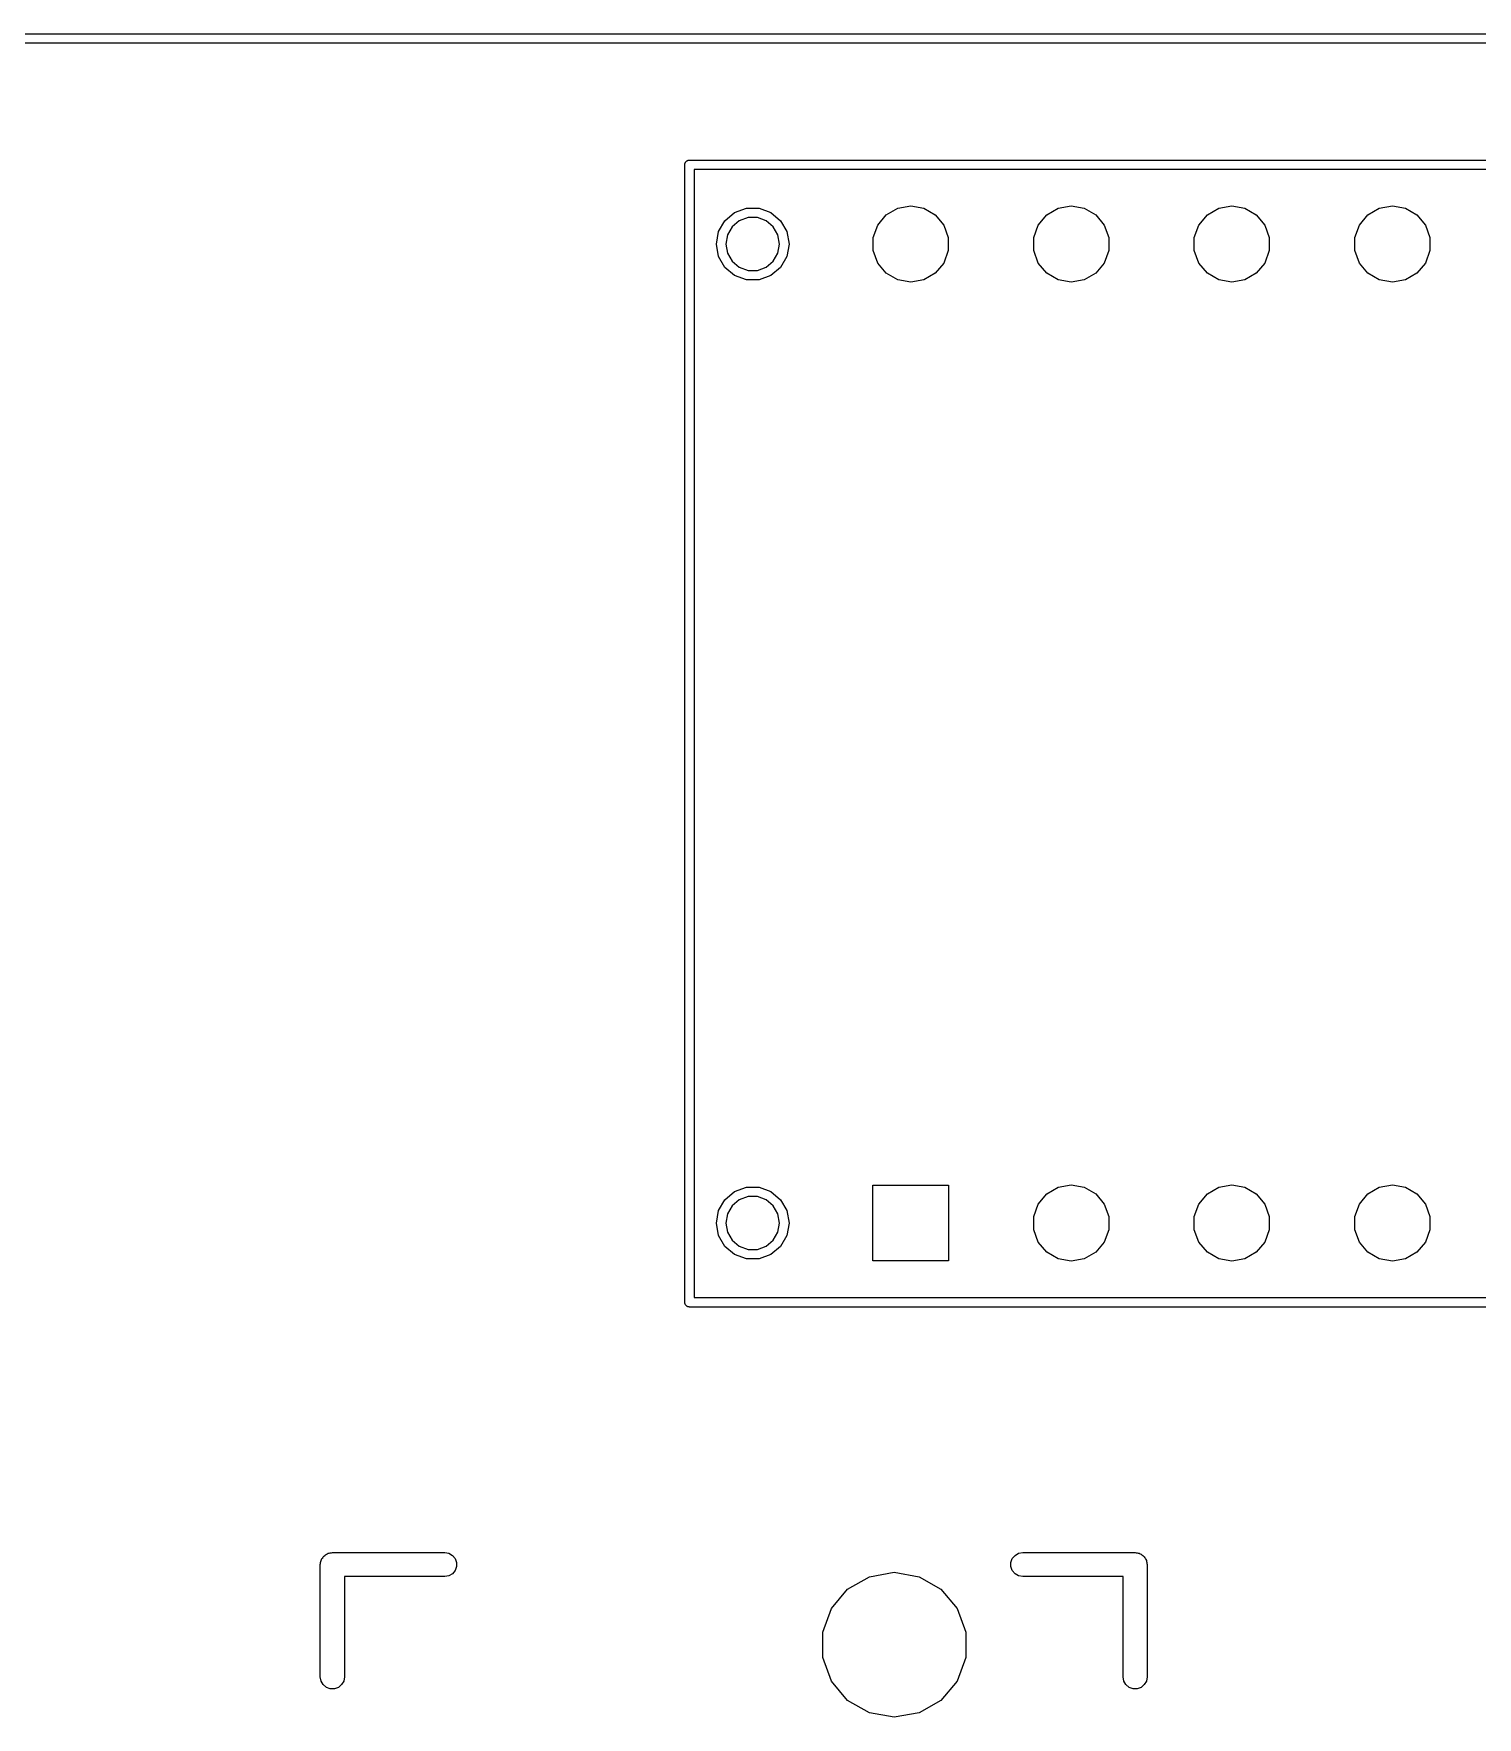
# Model space of a CAD drawing. Header units: millimetres. Extents: x 37 to 156, y -137 to -19.
# Drawn here: x 95.92 to 118.76, y -46.07 to -19.43 of the extents above; entities that cross this region are included whole.
import ezdxf

# ---------------------------------------------------------------- set-up
doc = ezdxf.new("R2010")
doc.units = ezdxf.units.MM
doc.layers.add('BLACK', color=7, linetype='Continuous')

# ---------------------------------------------------------------- blocks, each defined once
blk = doc.blocks.new('hhskb2-F.SilkS')
at = {"layer": 'BLACK'}
for p, q in [((106.225, -21.5), (106.226, -21.4935)), ((106.225, -39.5), (106.225, -21.5)), ((106.226, -21.487), (106.228, -21.4808)), ((106.226, -21.4935), (106.226, -21.487)), ((106.228, -21.4808), (106.23, -21.4743)), ((106.23, -21.4743), (106.233, -21.4687)), ((106.233, -21.4687), (106.235, -21.4625)), ((106.235, -21.4625), (106.239, -21.4575)), ((106.239, -21.4575), (106.243, -21.4518)), ((106.243, -21.4518), (106.248, -21.4476)), ((106.248, -21.4476), (106.252, -21.4425)), ((106.252, -21.4425), (106.257, -21.4393)), ((106.257, -21.4393), (106.262, -21.435)), ((106.262, -21.435), (106.269, -21.4328)), ((106.269, -21.4328), (106.274, -21.4295)), ((106.274, -21.4295), (106.281, -21.4284)), ((106.281, -21.4284), (106.287, -21.4261)), ((106.287, -21.4261), (106.294, -21.4261)), ((106.294, -21.4261), (106.3, -21.425)), ((106.3, -21.425), (154.3, -21.425)), ((106.375, -21.575), (106.375, -39.425)), ((154.225, -21.575), (106.375, -21.575)), ((106.86, -22.3844), (107.012, -22.256)), ((107.012, -22.256), (107.2, -22.1877)), ((107.226, -22.3355), (107.087, -22.3859)), ((107.2, -22.1877), (107.4, -22.1877)), ((107.374, -22.3355), (107.226, -22.3355)), ((107.512, -22.3859), (107.374, -22.3355)), ((107.4, -22.1877), (107.587, -22.256)), ((107.587, -22.256), (107.74, -22.3844)), ((109.278, -22.4529), (109.413, -22.2926)), ((109.413, -22.2926), (109.594, -22.188)), ((109.594, -22.188), (109.8, -22.1517)), ((109.8, -22.1517), (110.006, -22.188)), ((110.006, -22.188), (110.187, -22.2926)), ((110.187, -22.2926), (110.322, -22.4529)), ((111.818, -22.4529), (111.953, -22.2926)), ((111.953, -22.2926), (112.134, -22.188)), ((112.134, -22.188), (112.34, -22.1517)), ((112.34, -22.1517), (112.546, -22.188)), ((112.546, -22.188), (112.727, -22.2926)), ((112.727, -22.2926), (112.862, -22.4529)), ((114.358, -22.4529), (114.493, -22.2926)), ((114.493, -22.2926), (114.674, -22.188)), ((114.674, -22.188), (114.88, -22.1517)), ((114.88, -22.1517), (115.086, -22.188)), ((115.086, -22.188), (115.267, -22.2926)), ((115.267, -22.2926), (115.402, -22.4529)), ((116.898, -22.4529), (117.033, -22.2926)), ((117.033, -22.2926), (117.214, -22.188)), ((117.214, -22.188), (117.42, -22.1517)), ((117.42, -22.1517), (117.626, -22.188)), ((117.626, -22.188), (117.807, -22.2926)), ((117.807, -22.2926), (117.942, -22.4529)), ((106.725, -22.754), (106.76, -22.5573)), ((106.76, -22.5573), (106.86, -22.3844)), ((106.901, -22.6086), (106.875, -22.754)), ((106.974, -22.4808), (106.901, -22.6086)), ((107.087, -22.3859), (106.974, -22.4808)), ((107.626, -22.4808), (107.512, -22.3859)), ((107.699, -22.6086), (107.626, -22.4808)), ((107.725, -22.754), (107.699, -22.6086)), ((107.74, -22.3844), (107.84, -22.5573)), ((107.84, -22.5573), (107.875, -22.754)), ((109.207, -22.6494), (109.278, -22.4529)), ((110.322, -22.4529), (110.393, -22.6494)), ((111.747, -22.6494), (111.818, -22.4529)), ((112.862, -22.4529), (112.933, -22.6494)), ((114.287, -22.6494), (114.358, -22.4529)), ((115.402, -22.4529), (115.473, -22.6494)), ((116.827, -22.6494), (116.898, -22.4529)), ((117.942, -22.4529), (118.013, -22.6494)), ((106.76, -22.9507), (106.725, -22.754)), ((106.875, -22.754), (106.901, -22.8994)), ((106.901, -22.8994), (106.974, -23.0272)), ((107.626, -23.0272), (107.699, -22.8994)), ((107.699, -22.8994), (107.725, -22.754)), ((107.875, -22.754), (107.84, -22.9507)), ((109.207, -22.8586), (109.207, -22.6494)), ((109.278, -23.0551), (109.207, -22.8586)), ((110.393, -22.8586), (110.322, -23.0551)), ((110.393, -22.6494), (110.393, -22.8586)), ((111.747, -22.8586), (111.747, -22.6494)), ((111.818, -23.0551), (111.747, -22.8586)), ((112.933, -22.8586), (112.862, -23.0551)), ((112.933, -22.6494), (112.933, -22.8586)), ((114.287, -22.8586), (114.287, -22.6494)), ((114.358, -23.0551), (114.287, -22.8586)), ((115.473, -22.8586), (115.402, -23.0551)), ((115.473, -22.6494), (115.473, -22.8586)), ((116.827, -22.8586), (116.827, -22.6494)), ((116.898, -23.0551), (116.827, -22.8586)), ((118.013, -22.8586), (117.942, -23.0551)), ((118.013, -22.6494), (118.013, -22.8586)), ((106.86, -23.1236), (106.76, -22.9507)), ((107.012, -23.252), (106.86, -23.1236)), ((106.974, -23.0272), (107.087, -23.1221)), ((107.087, -23.1221), (107.226, -23.1725)), ((107.226, -23.1725), (107.374, -23.1725)), ((107.374, -23.1725), (107.512, -23.1221)), ((107.512, -23.1221), (107.626, -23.0272)), ((107.74, -23.1236), (107.587, -23.252)), ((107.84, -22.9507), (107.74, -23.1236)), ((109.413, -23.2154), (109.278, -23.0551)), ((110.322, -23.0551), (110.187, -23.2154)), ((111.953, -23.2154), (111.818, -23.0551)), ((112.862, -23.0551), (112.727, -23.2154)), ((114.493, -23.2154), (114.358, -23.0551)), ((115.402, -23.0551), (115.267, -23.2154)), ((117.033, -23.2154), (116.898, -23.0551)), ((117.942, -23.0551), (117.807, -23.2154)), ((107.2, -23.3203), (107.012, -23.252)), ((107.4, -23.3203), (107.2, -23.3203)), ((107.587, -23.252), (107.4, -23.3203)), ((109.594, -23.32), (109.413, -23.2154)), ((109.8, -23.3563), (109.594, -23.32)), ((110.006, -23.32), (109.8, -23.3563)), ((110.187, -23.2154), (110.006, -23.32)), ((112.134, -23.32), (111.953, -23.2154)), ((112.34, -23.3563), (112.134, -23.32)), ((112.546, -23.32), (112.34, -23.3563)), ((112.727, -23.2154), (112.546, -23.32)), ((114.674, -23.32), (114.493, -23.2154)), ((114.88, -23.3563), (114.674, -23.32)), ((115.086, -23.32), (114.88, -23.3563)), ((115.267, -23.2154), (115.086, -23.32)), ((117.214, -23.32), (117.033, -23.2154)), ((117.42, -23.3563), (117.214, -23.32)), ((117.626, -23.32), (117.42, -23.3563)), ((117.807, -23.2154), (117.626, -23.32)), ((106.86, -37.8764), (107.012, -37.748)), ((107.012, -37.748), (107.2, -37.6797)), ((107.226, -37.8275), (107.087, -37.8779)), ((107.2, -37.6797), (107.4, -37.6797)), ((107.374, -37.8275), (107.226, -37.8275)), ((107.512, -37.8779), (107.374, -37.8275)), ((107.4, -37.6797), (107.587, -37.748)), ((107.587, -37.748), (107.74, -37.8764)), ((109.2, -38.846), (109.2, -37.646)), ((109.2, -37.646), (110.4, -37.646)), ((110.4, -37.646), (110.4, -38.846)), ((111.818, -37.9449), (111.953, -37.7846)), ((111.953, -37.7846), (112.134, -37.68)), ((112.134, -37.68), (112.34, -37.6437)), ((112.34, -37.6437), (112.546, -37.68)), ((112.546, -37.68), (112.727, -37.7846)), ((112.727, -37.7846), (112.862, -37.9449)), ((114.358, -37.9449), (114.493, -37.7846)), ((114.493, -37.7846), (114.674, -37.68)), ((114.674, -37.68), (114.88, -37.6437)), ((114.88, -37.6437), (115.086, -37.68)), ((115.086, -37.68), (115.267, -37.7846)), ((115.267, -37.7846), (115.402, -37.9449)), ((116.898, -37.9449), (117.033, -37.7846)), ((117.033, -37.7846), (117.214, -37.68)), ((117.214, -37.68), (117.42, -37.6437)), ((117.42, -37.6437), (117.626, -37.68)), ((117.626, -37.68), (117.807, -37.7846)), ((117.807, -37.7846), (117.942, -37.9449)), ((106.725, -38.246), (106.76, -38.0493)), ((106.76, -38.0493), (106.86, -37.8764)), ((106.974, -37.9728), (106.901, -38.1006)), ((107.087, -37.8779), (106.974, -37.9728)), ((107.626, -37.9728), (107.512, -37.8779)), ((107.699, -38.1006), (107.626, -37.9728)), ((107.74, -37.8764), (107.84, -38.0493)), ((107.84, -38.0493), (107.875, -38.246)), ((111.747, -38.1414), (111.818, -37.9449)), ((112.862, -37.9449), (112.933, -38.1414)), ((114.287, -38.1414), (114.358, -37.9449)), ((115.402, -37.9449), (115.473, -38.1414)), ((116.827, -38.1414), (116.898, -37.9449)), ((117.942, -37.9449), (118.013, -38.1414)), ((106.76, -38.4427), (106.725, -38.246)), ((106.901, -38.1006), (106.875, -38.246)), ((106.875, -38.246), (106.901, -38.3914)), ((107.725, -38.246), (107.699, -38.1006)), ((107.699, -38.3914), (107.725, -38.246)), ((107.875, -38.246), (107.84, -38.4427)), ((111.747, -38.3506), (111.747, -38.1414)), ((111.818, -38.5471), (111.747, -38.3506)), ((112.933, -38.3506), (112.862, -38.5471)), ((112.933, -38.1414), (112.933, -38.3506)), ((114.287, -38.3506), (114.287, -38.1414)), ((114.358, -38.5471), (114.287, -38.3506)), ((115.473, -38.3506), (115.402, -38.5471)), ((115.473, -38.1414), (115.473, -38.3506)), ((116.827, -38.3506), (116.827, -38.1414)), ((116.898, -38.5471), (116.827, -38.3506)), ((118.013, -38.3506), (117.942, -38.5471)), ((118.013, -38.1414), (118.013, -38.3506)), ((106.86, -38.6156), (106.76, -38.4427)), ((107.012, -38.744), (106.86, -38.6156)), ((106.901, -38.3914), (106.974, -38.5192)), ((106.974, -38.5192), (107.087, -38.6141)), ((107.087, -38.6141), (107.226, -38.6645)), ((107.374, -38.6645), (107.512, -38.6141)), ((107.512, -38.6141), (107.626, -38.5192)), ((107.74, -38.6156), (107.587, -38.744)), ((107.626, -38.5192), (107.699, -38.3914)), ((107.84, -38.4427), (107.74, -38.6156)), ((111.953, -38.7074), (111.818, -38.5471)), ((112.862, -38.5471), (112.727, -38.7074)), ((114.493, -38.7074), (114.358, -38.5471)), ((115.402, -38.5471), (115.267, -38.7074)), ((117.033, -38.7074), (116.898, -38.5471)), ((117.942, -38.5471), (117.807, -38.7074)), ((107.2, -38.8123), (107.012, -38.744)), ((107.4, -38.8123), (107.2, -38.8123)), ((107.226, -38.6645), (107.374, -38.6645)), ((107.587, -38.744), (107.4, -38.8123)), ((110.4, -38.846), (109.2, -38.846)), ((112.134, -38.812), (111.953, -38.7074)), ((112.34, -38.8483), (112.134, -38.812)), ((112.546, -38.812), (112.34, -38.8483)), ((112.727, -38.7074), (112.546, -38.812)), ((114.674, -38.812), (114.493, -38.7074)), ((114.88, -38.8483), (114.674, -38.812)), ((115.086, -38.812), (114.88, -38.8483)), ((115.267, -38.7074), (115.086, -38.812)), ((117.214, -38.812), (117.033, -38.7074)), ((117.42, -38.8483), (117.214, -38.812)), ((117.626, -38.812), (117.42, -38.8483)), ((117.807, -38.7074), (117.626, -38.812)), ((106.375, -39.425), (154.225, -39.425)), ((106.226, -39.5065), (106.225, -39.5)), ((106.226, -39.513), (106.226, -39.5065)), ((106.228, -39.5192), (106.226, -39.513)), ((106.23, -39.5257), (106.228, -39.5192)), ((106.233, -39.5313), (106.23, -39.5257)), ((106.235, -39.5375), (106.233, -39.5313)), ((106.239, -39.5425), (106.235, -39.5375)), ((106.243, -39.5482), (106.239, -39.5425)), ((106.248, -39.5524), (106.243, -39.5482)), ((106.252, -39.5575), (106.248, -39.5524)), ((106.257, -39.5607), (106.252, -39.5575)), ((106.262, -39.565), (106.257, -39.5607)), ((106.269, -39.5672), (106.262, -39.565)), ((106.274, -39.5705), (106.269, -39.5672)), ((106.281, -39.5716), (106.274, -39.5705)), ((106.287, -39.5739), (106.281, -39.5716)), ((106.294, -39.5739), (106.287, -39.5739)), ((106.3, -39.575), (106.294, -39.5739)), ((154.3, -39.575), (106.3, -39.575)), ((100.459, -43.65), (100.462, -43.6336)), ((100.459, -45.428), (100.459, -43.65)), ((100.462, -43.6169), (100.468, -43.6013)), ((100.462, -43.6336), (100.462, -43.6169)), ((100.468, -43.6013), (100.471, -43.5848)), ((100.471, -43.5848), (100.479, -43.5704)), ((100.479, -43.5704), (100.485, -43.5547)), ((100.485, -43.5547), (100.496, -43.542)), ((100.496, -43.542), (100.504, -43.5275)), ((100.504, -43.5275), (100.517, -43.5168)), ((100.517, -43.5168), (100.528, -43.5041)), ((100.528, -43.5041), (100.542, -43.4957)), ((100.542, -43.4957), (100.555, -43.485)), ((100.555, -43.485), (100.57, -43.4793)), ((100.57, -43.4793), (100.585, -43.471)), ((100.585, -43.471), (100.601, -43.4681)), ((100.601, -43.4681), (100.617, -43.4624)), ((100.617, -43.4624), (100.634, -43.4624)), ((100.634, -43.4624), (100.65, -43.4595)), ((100.65, -43.4595), (102.428, -43.4595)), ((102.428, -43.4595), (102.493, -43.471)), ((102.493, -43.471), (102.55, -43.5041)), ((102.55, -43.5041), (102.593, -43.5547)), ((102.593, -43.5547), (102.616, -43.6169)), ((102.616, -43.6831), (102.593, -43.7452)), ((102.616, -43.6169), (102.616, -43.6831)), ((111.384, -43.6169), (111.407, -43.5547)), ((111.384, -43.6831), (111.384, -43.6169)), ((111.407, -43.7452), (111.384, -43.6831)), ((111.407, -43.5547), (111.45, -43.5041)), ((111.45, -43.5041), (111.507, -43.471)), ((111.507, -43.471), (111.572, -43.4595)), ((111.572, -43.4595), (113.35, -43.4595)), ((113.35, -43.4595), (113.366, -43.4624)), ((113.366, -43.4624), (113.383, -43.4624)), ((113.383, -43.4624), (113.399, -43.4681)), ((113.399, -43.4681), (113.415, -43.471)), ((113.415, -43.471), (113.43, -43.4793)), ((113.43, -43.4793), (113.445, -43.485)), ((113.445, -43.485), (113.458, -43.4957)), ((113.458, -43.4957), (113.472, -43.5041)), ((113.472, -43.5041), (113.483, -43.5168)), ((113.483, -43.5168), (113.496, -43.5275)), ((113.496, -43.5275), (113.504, -43.542)), ((113.504, -43.542), (113.515, -43.5547)), ((113.515, -43.5547), (113.521, -43.5704)), ((113.521, -43.5704), (113.529, -43.5848)), ((113.529, -43.5848), (113.532, -43.6013)), ((113.532, -43.6013), (113.538, -43.6169)), ((113.538, -43.6169), (113.538, -43.6336)), ((113.538, -43.6336), (113.54, -43.65)), ((113.54, -43.65), (113.54, -45.428)), ((102.428, -43.8405), (100.84, -43.8405)), ((100.84, -43.8405), (100.84, -45.428)), ((102.493, -43.829), (102.428, -43.8405)), ((102.55, -43.7959), (102.493, -43.829)), ((102.593, -43.7452), (102.55, -43.7959)), ((108.802, -44.0411), (109.148, -43.8418)), ((109.148, -43.8418), (109.54, -43.7726)), ((109.54, -43.7726), (109.932, -43.8418)), ((109.932, -43.8418), (110.278, -44.0411)), ((111.45, -43.7959), (111.407, -43.7452)), ((111.507, -43.829), (111.45, -43.7959)), ((111.572, -43.8405), (111.507, -43.829)), ((113.159, -43.8405), (111.572, -43.8405)), ((113.159, -45.428), (113.159, -43.8405)), ((108.546, -44.3463), (108.802, -44.0411)), ((110.278, -44.0411), (110.534, -44.3463)), ((108.41, -44.7208), (108.546, -44.3463)), ((110.534, -44.3463), (110.67, -44.7208)), ((108.41, -45.1192), (108.41, -44.7208)), ((110.67, -44.7208), (110.67, -45.1192)), ((108.546, -45.4937), (108.41, -45.1192)), ((110.67, -45.1192), (110.534, -45.4937)), ((100.471, -45.4932), (100.459, -45.428)), ((100.504, -45.5505), (100.471, -45.4932)), ((100.555, -45.593), (100.504, -45.5505)), ((100.796, -45.5505), (100.745, -45.593)), ((100.829, -45.4932), (100.796, -45.5505)), ((100.84, -45.428), (100.829, -45.4932)), ((108.802, -45.7989), (108.546, -45.4937)), ((110.534, -45.4937), (110.278, -45.7989)), ((113.171, -45.4932), (113.159, -45.428)), ((113.204, -45.5505), (113.171, -45.4932)), ((113.255, -45.593), (113.204, -45.5505)), ((113.496, -45.5505), (113.445, -45.593)), ((113.529, -45.4932), (113.496, -45.5505)), ((113.54, -45.428), (113.529, -45.4932)), ((100.617, -45.6156), (100.555, -45.593)), ((100.683, -45.6156), (100.617, -45.6156)), ((100.745, -45.593), (100.683, -45.6156)), ((109.148, -45.9982), (108.802, -45.7989)), ((110.278, -45.7989), (109.932, -45.9982)), ((113.317, -45.6156), (113.255, -45.593)), ((113.383, -45.6156), (113.317, -45.6156)), ((113.445, -45.593), (113.383, -45.6156)), ((109.54, -46.0674), (109.148, -45.9982)), ((109.932, -45.9982), (109.54, -46.0674))]:
    blk.add_line(p, q, dxfattribs=at)
blk = doc.blocks.new('hhskb2-Edge.Cuts')
at = {"layer": 'BLACK'}
for p, q in [((36.9, -19.425), (156.1, -19.425)), ((156.025, -19.575), (36.975, -19.575))]:
    blk.add_line(p, q, dxfattribs=at)

msp = doc.modelspace()

# ---------------------------------------------------------------- block references
for name in ['hhskb2-Edge.Cuts', 'hhskb2-F.SilkS']:
    msp.add_blockref(name, (0, 0))

doc.saveas('drawing.dxf')
